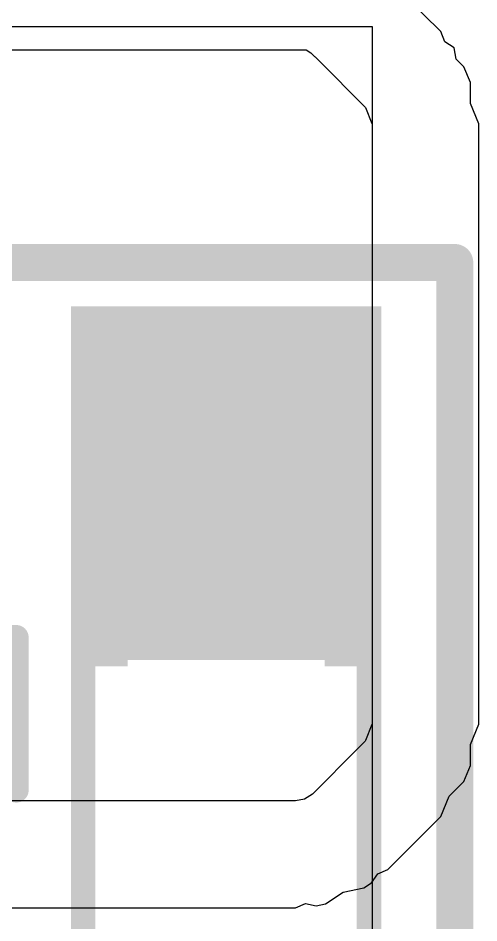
# Model space of a CAD drawing. Header units: inches. Extents: x -4 to 5258, y -4 to 5281.
# Drawn here: x 41.547 to 43.922, y -0.986 to 3.673 of the extents above; entities that cross this region are included whole.
import ezdxf

# ---------------------------------------------------------------- set-up
doc = ezdxf.new("R2010")
doc.units = ezdxf.units.IN
for name, color, linetype in [('Layer 2', 76, 'Continuous'), ('Top Layer', 1, 'Continuous'), ('Top Overlay', 2, 'Continuous'), ('Top Paste', 8, 'Continuous'), ('Top Solder', 216, 'Continuous')]:
    doc.layers.add(name, color=color, linetype=linetype)

# ---------------------------------------------------------------- blocks, each defined once
blk = doc.blocks.new('SOD_123_229')
at = {"layer": 'Top Layer'}
blk.add_hatch(color=1, dxfattribs=at).paths.add_polyline_path([(2.05, 0.45), (2.05, -0.45), (1.1, -0.45), (1.1, 0.45)])
at = {"layer": 'Top Overlay'}
for points in [[(0.9652, 0.508), (2.8194, 0.508), (2.8194, 0.8), (0.9652, 0.8)], [(2.1195, -0.7873), (2.8191, -0.7873), (2.8191, 0.7875), (2.1195, 0.7875)], [(0.9652, -0.8), (2.8194, -0.8), (2.8194, -0.508), (0.9652, -0.508)]]:
    blk.add_hatch(color=2, dxfattribs=at).paths.add_polyline_path(points)
at = {"layer": 'Top Paste'}
blk.add_hatch(color=8, dxfattribs=at).paths.add_polyline_path([(2.05, 0.45), (2.05, -0.45), (1.1, -0.45), (1.1, 0.45)])
at = {"layer": 'Top Solder'}
blk.add_hatch(color=216, dxfattribs=at).paths.add_polyline_path([(2.1516, 0.5516), (2.1516, -0.5516), (0.9984, -0.5516), (0.9984, 0.5516)])
at = {"layer": 'Top Overlay'}
for points in [[(-1.3716, 0.7366, 0.127, 0.127, 0), (0.9652, 0.7366, 0.127, 0.127, 0)], [(-1.3716, -0.7366, 0.127, 0.127, 0), (0.9652, -0.7366, 0.127, 0.127, 0)]]:
    blk.add_lwpolyline(points, format="xyseb", dxfattribs=at)
for points in [[(0.9335, 0.7366, 0.0635, 0.0635, 1), (0.997, 0.7366, 0.0635, 0.0635, 1)], [(0.9335, -0.7366, 0.0635, 0.0635, 1), (0.997, -0.7366, 0.0635, 0.0635, 1)]]:
    blk.add_lwpolyline(points, format="xyseb", close=True, dxfattribs=at)
blk = doc.blocks.new('C___0603_295')
at = {"layer": 'Top Layer'}
for points in [[(-0.381, 0.4445), (-0.381, -0.4445), (-1.143, -0.4445), (-1.143, 0.4445)], [(1.143, 0.4445), (1.143, -0.4445), (0.381, -0.4445), (0.381, 0.4445)]]:
    blk.add_hatch(color=1, dxfattribs=at).paths.add_polyline_path(points)
at = {"layer": 'Top Paste'}
for points in [[(-0.381, 0.4445), (-0.381, -0.4445), (-1.143, -0.4445), (-1.143, 0.4445)], [(1.143, 0.4445), (1.143, -0.4445), (0.381, -0.4445), (0.381, 0.4445)]]:
    blk.add_hatch(color=8, dxfattribs=at).paths.add_polyline_path(points)
at = {"layer": 'Top Solder'}
for points in [[(-0.321, 0.5045), (-0.321, -0.5045), (-1.203, -0.5045), (-1.203, 0.5045)], [(1.203, 0.5045), (1.203, -0.5045), (0.321, -0.5045), (0.321, 0.5045)]]:
    blk.add_hatch(color=216, dxfattribs=at).paths.add_polyline_path(points)
at = {"layer": 'Top Overlay'}
for points in [[(-0.4572, 0.5334, 0.127, 0.127, 0), (-1.2446, 0.5334, 0.127, 0.127, 0)], [(-1.2446, 0.5334, 0.127, 0.127, 0), (-1.2446, -0.5334, 0.127, 0.127, 0)], [(0.4572, 0.5334, 0.127, 0.127, 0), (1.2446, 0.5334, 0.127, 0.127, 0)], [(1.2446, 0.5334, 0.127, 0.127, 0), (1.2446, -0.5334, 0.127, 0.127, 0)], [(-1.2446, -0.5334, 0.127, 0.127, 0), (-0.4572, -0.5334, 0.127, 0.127, 0)], [(0.4572, -0.5334, 0.127, 0.127, 0), (1.2446, -0.5334, 0.127, 0.127, 0)]]:
    blk.add_lwpolyline(points, format="xyseb", dxfattribs=at)
for points in [[(-1.2764, 0.5334, 0.0635, 0.0635, 1), (-1.2129, 0.5334, 0.0635, 0.0635, 1)], [(-1.2764, 0.5334, 0.0635, 0.0635, 1), (-1.2129, 0.5334, 0.0635, 0.0635, 1)], [(-0.489, 0.5334, 0.0635, 0.0635, 1), (-0.4255, 0.5334, 0.0635, 0.0635, 1)], [(0.4255, 0.5334, 0.0635, 0.0635, 1), (0.489, 0.5334, 0.0635, 0.0635, 1)], [(1.2129, 0.5334, 0.0635, 0.0635, 1), (1.2764, 0.5334, 0.0635, 0.0635, 1)], [(1.2129, 0.5334, 0.0635, 0.0635, 1), (1.2764, 0.5334, 0.0635, 0.0635, 1)], [(-1.2764, -0.5334, 0.0635, 0.0635, 1), (-1.2129, -0.5334, 0.0635, 0.0635, 1)], [(-1.2764, -0.5334, 0.0635, 0.0635, 1), (-1.2129, -0.5334, 0.0635, 0.0635, 1)], [(-0.4889, -0.5334, 0.0635, 0.0635, 1), (-0.4254, -0.5334, 0.0635, 0.0635, 1)], [(0.4255, -0.5334, 0.0635, 0.0635, 1), (0.489, -0.5334, 0.0635, 0.0635, 1)], [(1.2129, -0.5334, 0.0635, 0.0635, 1), (1.2764, -0.5334, 0.0635, 0.0635, 1)], [(1.2129, -0.5334, 0.0635, 0.0635, 1), (1.2764, -0.5334, 0.0635, 0.0635, 1)]]:
    blk.add_lwpolyline(points, format="xyseb", close=True, dxfattribs=at)

msp = doc.modelspace()

# ---------------------------------------------------------------- linework, layer by layer
at = {"layer": 'Layer 2'}
for p, q in [((15.4109, 3.6302), (43.3725, 3.6302)), ((43.3725, 3.6302), (43.3725, -3.7317))]:
    msp.add_line(p, q, dxfattribs=at)
at = {"layer": 'Top Layer'}
for p, q in [((43.7252, 3.604), (43.4841, 3.8451)), ((43.7469, 3.5517), (43.7252, 3.604)), ((43.7939, 3.5202), (43.7469, 3.5517)), ((22.8976, 3.5103), (43.0325, 3.5103)), ((43.0325, 3.5103), (43.0552, 3.4951)), ((43.0552, 3.4951), (43.0733, 3.477)), ((43.8054, 3.4624), (43.7939, 3.5202)), ((43.7939, 3.5202), (43.7939, 3.5202)), ((43.0733, 3.477), (43.0734, 3.4769)), ((43.0734, 3.4769), (43.0734, 3.4769)), ((43.0734, 3.4769), (43.0749, 3.4759)), ((43.0749, 3.4759), (43.0773, 3.4743)), ((43.0773, 3.4743), (43.0773, 3.4743)), ((43.0773, 3.4743), (43.0774, 3.4743)), ((43.0774, 3.4743), (43.0953, 3.4564)), ((43.0953, 3.4564), (43.0953, 3.4563)), ((43.0953, 3.4563), (43.3364, 3.2152)), ((43.845, 3.4228), (43.8054, 3.4624)), ((43.8789, 3.3411), (43.845, 3.4228)), ((43.8789, 3.2332), (43.8789, 3.3411)), ((43.3364, 3.2152), (43.3364, 3.2152)), ((43.3364, 3.2152), (43.3364, 3.2152)), ((43.3364, 3.2152), (43.337, 3.2124)), ((43.9224, 3.1282), (43.8789, 3.2332)), ((43.337, 3.2124), (43.3709, 3.1307)), ((43.3709, 3.1307), (43.3725, 3.1282)), ((43.3725, 3.1282), (43.3725, 3.1282)), ((43.3725, 3.1282), (43.3725, 0.0883)), ((43.9224, 0.0883), (43.9224, 3.1282)), ((43.3725, 0.0883), (43.3725, 0.0373)), ((43.9224, 0.0373), (43.9224, 0.0883)), ((43.9224, 0.0883), (43.9224, 0.0883)), ((43.9224, 0.0883), (43.9224, 0.0883)), ((43.3709, 0.0349), (43.337, -0.0469)), ((43.3725, 0.0373), (43.3709, 0.0349)), ((43.8789, -0.0677), (43.9224, 0.0373)), ((43.3004, -0.0858), (43.0639, -0.3223)), ((43.3364, -0.0498), (43.3004, -0.0858)), ((43.337, -0.0469), (43.3364, -0.0498)), ((43.8789, -0.1756), (43.8789, -0.0677)), ((43.845, -0.2573), (43.8789, -0.1756)), ((43.7688, -0.3335), (43.845, -0.2573)), ((43.0639, -0.3223), (43.024, -0.349)), ((42.6094, -0.3583), (22.7968, -0.3583)), ((42.9769, -0.3583), (42.6094, -0.3583)), ((43.024, -0.349), (42.9769, -0.3583)), ((43.7253, -0.4386), (43.7688, -0.3335)), ((43.6892, -0.4746), (43.7253, -0.4386)), ((43.4527, -0.7111), (43.6892, -0.4746)), ((43.6892, -0.4746), (43.6892, -0.4746)), ((43.6892, -0.4746), (43.6892, -0.4746)), ((43.3694, -0.7795), (43.4007, -0.7326)), ((43.4007, -0.7326), (43.4527, -0.7111)), ((43.3295, -0.8062), (43.3694, -0.7795)), ((43.1313, -0.8883), (43.2222, -0.8275)), ((43.2222, -0.8275), (43.3295, -0.8062)), ((22.7968, -0.9082), (42.6094, -0.9082)), ((42.6094, -0.9082), (42.9769, -0.9082)), ((42.9769, -0.9082), (43.0289, -0.8866)), ((43.0289, -0.8866), (43.0841, -0.8976)), ((43.0841, -0.8976), (43.1313, -0.8883))]:
    msp.add_line(p, q, dxfattribs=at)
at = {"layer": 'Top Overlay'}
for points in [[(32.8264, 2.4147, 0.1905, 0.1905, 0), (43.798, 2.4147, 0.1905, 0.1905, 0)], [(43.798, -3.1733, 0.1905, 0.1905, 0), (43.798, 2.4147, 0.1905, 0.1905, 0)]]:
    msp.add_lwpolyline(points, format="xyseb", dxfattribs=at)
msp.add_lwpolyline([(43.7503, 2.4147, 0.0952, 0.0952, 1), (43.8456, 2.4147, 0.0952, 0.0952, 1)], format="xyseb", close=True, dxfattribs=at)
msp.add_lwpolyline([(43.7503, 2.4147, 0.0952, 0.0952, 1), (43.8456, 2.4147, 0.0952, 0.0952, 1)], format="xyseb", close=True, dxfattribs=at)

# ---------------------------------------------------------------- block references
at = {"rotation": 90}
for name, p in [('SOD_123_229', (42.6188, -0.6308)), ('C___0603_295', (41.004, -0.7603))]:
    msp.add_blockref(name, p, dxfattribs=at)

doc.saveas('drawing.dxf')
